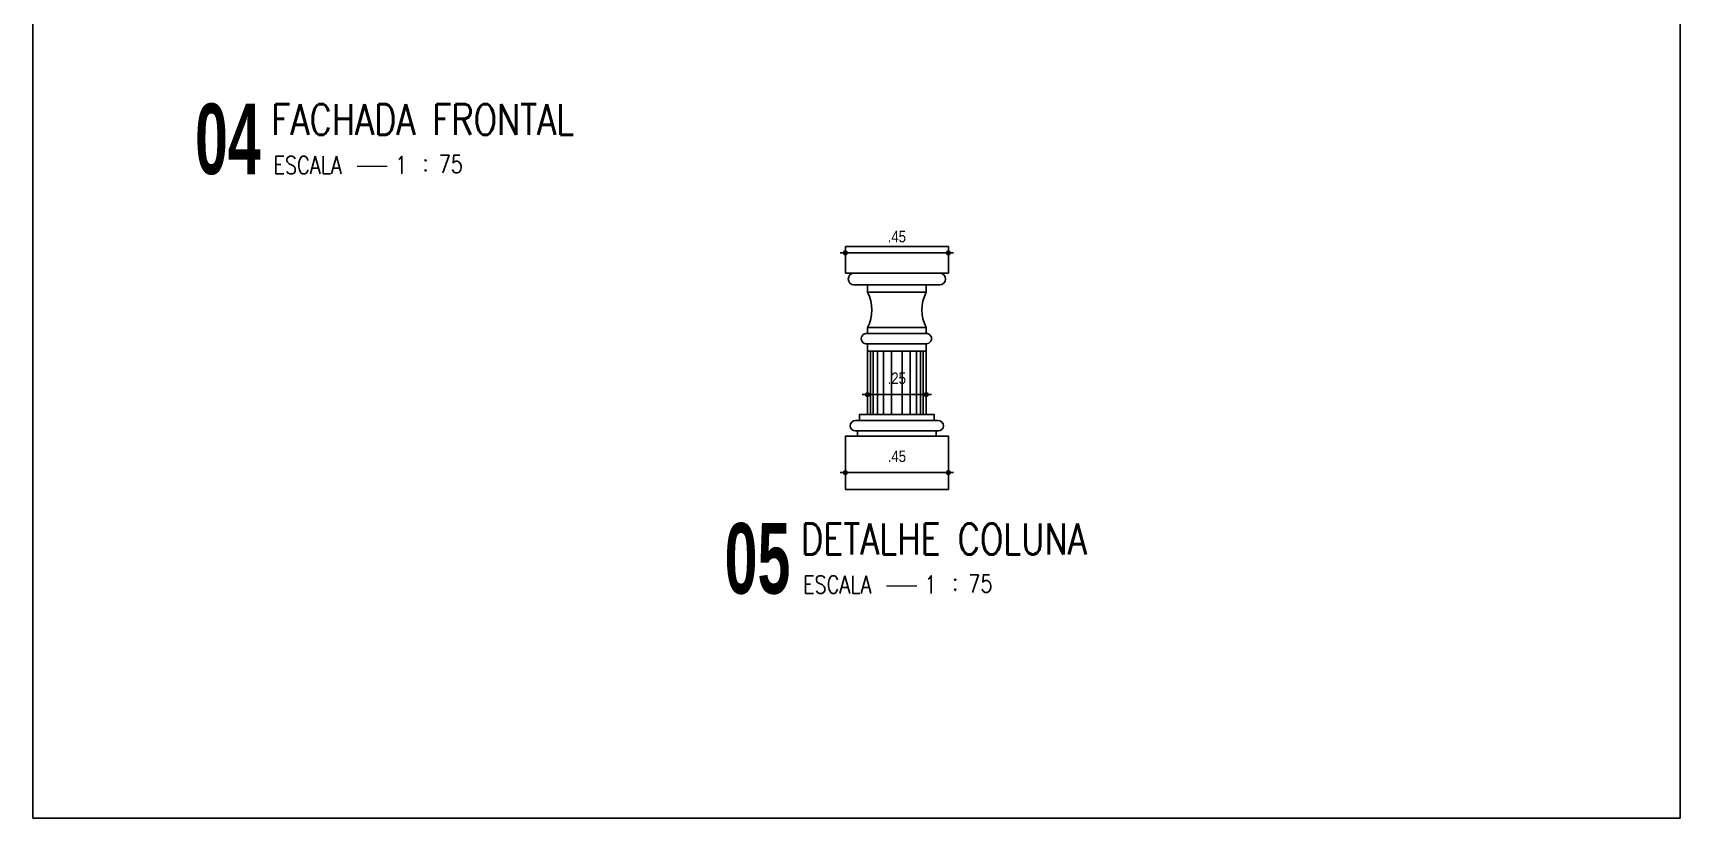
# Model space of a CAD drawing. Header units: millimetres. Extents: x 2739 to 2884, y 2105 to 2167.
# Drawn here: x 2868.23 to 2883.98, y 2144.85 to 2152.35 of the extents above; entities that cross this region are included whole.
import ezdxf
from ezdxf.enums import TextEntityAlignment as Align

# ---------------------------------------------------------------- set-up
doc = ezdxf.new("R2010")
doc.units = ezdxf.units.MM
for name, color, linetype in [('COTA', 2, 'Continuous'), ('E-TXT-G', 3, 'Continuous'), ('E-TXT-Y', 2, 'Continuous'), ('paredes', 4, 'Continuous'), ('varios', 1, 'Continuous')]:
    doc.layers.add(name, color=color, linetype=linetype)
doc.layers.add('COTAS', color=53, linetype='Continuous', lineweight=9)
doc.layers.add('E-TXT-W', color=7, linetype='Continuous', lineweight=20)
doc.styles.add('F2', font='ARIALN.TTF')
doc.styles.add('REG140', font='romans.shx', dxfattribs={"width": 0.8, "height": 0.35})
doc.styles.add('REG80', font='romans.shx', dxfattribs={"width": 0.8, "height": 0.1})
doc.styles.add('SANSSERIF2', font='sanssb__.ttf', dxfattribs={"width": 0.8})
doc.dimstyles.new('ARQUITETURA', dxfattribs={"dimtxt": 0.11, "dimasz": 0.05, "dimexe": 0.1, "dimexo": 0, "dimgap": 0.1, "dimtad": 1, "dimzin": 5, "dimdsep": 46, "dimtxsty": 'F2', "dimblk": 'COTA', "dimcen": 0, "dimse1": 1, "dimse2": 1, "dimadec": 0, "dimazin": 0, "dimtfac": 2, "dimtix": 1, "dimtmove": 2, "dimatfit": 3, "dimldrblk": 'COTA', "dimfxl": 1, "dimtolj": 1, "dimtzin": 5, "dimarcsym": 0})

# ---------------------------------------------------------------- blocks, each defined once
blk = doc.blocks.new('COTA')
at = {"layer": 'COTA'}
for p, q in [((-1, 0), (1, 0)), ((0, 1), (0, -1))]:
    blk.add_line(p, q, dxfattribs=at)
at = {"layer": 'COTA', "const_width": 0.5}
blk.add_lwpolyline([(-0.25, 0, 1), (0.25, 0, 1)], format="xyb", close=True, dxfattribs=at)
blk = doc.blocks.new('*D274')
at = {"layer": 'COTAS', "color": 0, "lineweight": -2}
blk.add_line((2876.05, 2148.148), (2876.935, 2148.148), dxfattribs=at)
at = {"layer": 'Defpoints', "color": 0}
for p in [(2876, 2148.691), (2876.985, 2148.691), (2876.985, 2148.148)]:
    blk.add_point(p, dxfattribs=at)
at = {"layer": 'COTAS', "color": 0, "lineweight": -2, "xscale": 0.05, "yscale": 0.05, "zscale": 0.05, "rotation": 180}
blk.add_blockref('COTA', (2876, 2148.148), dxfattribs=at)
at = {"layer": 'COTAS', "color": 0, "lineweight": -2, "xscale": 0.05, "yscale": 0.05, "zscale": 0.05}
blk.add_blockref('COTA', (2876.985, 2148.148), dxfattribs=at)
at = {"layer": 'COTAS', "color": 0, "insert": (2876.493, 2148.304), "char_height": 0.11, "attachment_point": 5, "style": 'F2'}
blk.add_mtext('\\A1;.45', dxfattribs=at)
blk = doc.blocks.new('*D275')
at = {"layer": 'COTAS', "color": 0, "lineweight": -2}
blk.add_line((2876.05, 2150.249), (2876.935, 2150.249), dxfattribs=at)
at = {"layer": 'Defpoints', "color": 0}
for p in [(2876.985, 2150.249), (2876, 2150.125), (2876.985, 2150.125)]:
    blk.add_point(p, dxfattribs=at)
at = {"layer": 'COTAS', "color": 0, "lineweight": -2, "xscale": 0.05, "yscale": 0.05, "zscale": 0.05, "rotation": 180}
blk.add_blockref('COTA', (2876, 2150.249), dxfattribs=at)
at = {"layer": 'COTAS', "color": 0, "lineweight": -2, "xscale": 0.05, "yscale": 0.05, "zscale": 0.05}
blk.add_blockref('COTA', (2876.985, 2150.249), dxfattribs=at)
at = {"layer": 'COTAS', "color": 0, "insert": (2876.492, 2150.405), "char_height": 0.11, "attachment_point": 5, "style": 'F2'}
blk.add_mtext('\\A1;.45', dxfattribs=at)
blk = doc.blocks.new('*D276')
at = {"layer": 'COTAS', "color": 0, "lineweight": -2}
blk.add_line((2876.261, 2148.894), (2876.724, 2148.894), dxfattribs=at)
at = {"layer": 'Defpoints', "color": 0}
for p in [(2876.211, 2149.092), (2876.774, 2149.092), (2876.774, 2148.894)]:
    blk.add_point(p, dxfattribs=at)
at = {"layer": 'COTAS', "color": 0, "lineweight": -2, "xscale": 0.05, "yscale": 0.05, "zscale": 0.05, "rotation": 180}
blk.add_blockref('COTA', (2876.211, 2148.894), dxfattribs=at)
at = {"layer": 'COTAS', "color": 0, "lineweight": -2, "xscale": 0.05, "yscale": 0.05, "zscale": 0.05}
blk.add_blockref('COTA', (2876.774, 2148.894), dxfattribs=at)
at = {"layer": 'COTAS', "color": 0, "insert": (2876.492, 2149.05), "char_height": 0.11, "attachment_point": 5, "style": 'F2'}
blk.add_mtext('\\A1;.25', dxfattribs=at)
blk = doc.blocks.new('IND_DES')
at = {"layer": 'E-TXT-W'}
blk.add_line((0.0269, -0.2428), (0.1984, -0.2428), dxfattribs=at)
at = {"layer": 'E-TXT-G', "style": 'REG80', "width": 0.8}
for s, p in [('ESCALA', (-0.4463, -0.2864)), ('1', (0.2426, -0.2864)), (':', (0.3988, -0.2706))]:
    blk.add_text(s, height=0.1, dxfattribs=at).set_placement(p)
blk.add_attdef('ESCALA', (0.4897, -0.2812), '', height=0.1, dxfattribs=at)
at = {"layer": 'E-TXT-W', "style": 'SANSSERIF2', "width": 0.6}
blk.add_attdef('00', text='', height=0.4, dxfattribs=at).set_placement((-0.7083, -0.2881), align=Align.CENTER)
at = {"layer": 'E-TXT-Y', "style": 'REG140', "width": 0.8}
for tag, p in [('PROJETO', (-0.4563, 0.1829)), ('DESENHO', (-0.4582, -0.0658))]:
    blk.add_attdef(tag, p, '', height=0.175, dxfattribs=at)

msp = doc.modelspace()

# ---------------------------------------------------------------- linework, layer by layer
msp.add_lwpolyline([(2868.232, 2144.845), (2883.982, 2144.845), (2883.982, 2167.12), (2868.232, 2167.12)], close=True)
at = {"layer": 'paredes'}
for p, q in [((2876, 2150.309), (2876, 2150.056)), ((2876.492, 2150.309), (2876, 2150.309)), ((2876.985, 2150.309), (2876.492, 2150.309)), ((2876.985, 2150.056), (2876.985, 2150.309)), ((2876, 2150.056), (2876.492, 2150.056)), ((2876.492, 2150.056), (2876.985, 2150.056))]:
    msp.add_line(p, q, dxfattribs=at)
for points in [[(2876.112, 2150.056), (2876.084, 2150.056, 1), (2876.084, 2149.943), (2876.492, 2149.943), (2876.901, 2149.943, 1), (2876.901, 2150.056), (2876.872, 2150.056)], [(2876.211, 2149.535, 0.251644), (2876.211, 2149.873)], [(2876.774, 2149.873, 0.251644), (2876.774, 2149.535)], [(2876.211, 2149.479, 1.19268), (2876.211, 2149.38)], [(2876.774, 2149.38, 1.010382), (2876.774, 2149.479)], [(2876.116, 2148.547), (2876.096, 2148.547, -1), (2876.096, 2148.646), (2876.492, 2148.646), (2876.889, 2148.646, -1), (2876.889, 2148.547), (2876.869, 2148.547)]]:
    msp.add_lwpolyline(points, format="xyb", dxfattribs=at)
for points in [[(2876.211, 2149.943), (2876.211, 2149.873), (2876.492, 2149.873), (2876.774, 2149.873), (2876.774, 2149.943)], [(2876.211, 2148.705), (2876.211, 2149.31)], [(2876.774, 2148.705), (2876.774, 2149.31)], [(2876.136, 2148.646), (2876.136, 2148.705), (2876.492, 2148.705), (2876.849, 2148.705), (2876.849, 2148.646)], [(2876.116, 2148.497), (2876.116, 2148.547), (2876.492, 2148.547), (2876.869, 2148.547), (2876.869, 2148.497)]]:
    msp.add_lwpolyline(points, dxfattribs=at)
for points in [[(2876.774, 2149.479), (2876.774, 2149.535), (2876.492, 2149.535), (2876.211, 2149.535), (2876.211, 2149.479), (2876.492, 2149.479)], [(2876.774, 2149.38), (2876.492, 2149.38), (2876.211, 2149.38), (2876.211, 2149.31), (2876.492, 2149.31), (2876.774, 2149.31)], [(2876.492, 2148.497), (2876.985, 2148.497), (2876.985, 2147.988), (2876.492, 2147.988), (2876, 2147.988), (2876, 2148.497)]]:
    msp.add_lwpolyline(points, close=True, dxfattribs=at)
at = {"layer": 'varios'}
for p, q in [((2876.24, 2149.31), (2876.24, 2148.705)), ((2876.265, 2149.31), (2876.265, 2148.705)), ((2876.306, 2149.31), (2876.306, 2148.705)), ((2876.365, 2149.31), (2876.365, 2148.705)), ((2876.442, 2149.31), (2876.442, 2148.705)), ((2876.543, 2149.31), (2876.543, 2148.705)), ((2876.62, 2149.31), (2876.62, 2148.705)), ((2876.679, 2149.31), (2876.679, 2148.705)), ((2876.719, 2149.31), (2876.719, 2148.705)), ((2876.745, 2149.31), (2876.745, 2148.705))]:
    msp.add_line(p, q, dxfattribs=at)

# ---------------------------------------------------------------- block references
ref = msp.add_blockref('IND_DES', (2871.285, 2151.488), dxfattribs=dict(xscale=1.687496000000465, yscale=1.687496000000465, zscale=1.687496000000465))
ref.add_attrib('00', '04', dxfattribs={"layer": 'E-TXT-W', "height": 0.675, "style": 'SANSSERIF2', "width": 0.6}).set_placement((2870.096, 2151.002), align=Align.CENTER)
ref.add_attrib('DESENHO', 'FACHADA FRONTAL', (2870.512, 2151.377), dxfattribs={"layer": 'E-TXT-Y', "height": 0.29531, "style": 'REG140', "width": 0.8})
ref.add_attrib('ESCALA', '75', (2872.112, 2151.014), dxfattribs={"layer": 'E-TXT-G', "height": 0.1688, "style": 'REG80', "width": 0.8})
ref = msp.add_blockref('IND_DES', (2876.349, 2147.477), dxfattribs=dict(xscale=1.687496000000465, yscale=1.687496000000465, zscale=1.687496000000465))
ref.add_attrib('00', '05', dxfattribs={"layer": 'E-TXT-W', "height": 0.675, "style": 'SANSSERIF2', "width": 0.6}).set_placement((2875.16, 2146.991), align=Align.CENTER)
ref.add_attrib('DESENHO', 'DETALHE COLUNA ', (2875.576, 2147.366), dxfattribs={"layer": 'E-TXT-Y', "height": 0.29531, "style": 'REG140', "width": 0.8})
ref.add_attrib('ESCALA', '75', (2877.176, 2147.003), dxfattribs={"layer": 'E-TXT-G', "height": 0.1688, "style": 'REG80', "width": 0.8})

# ---------------------------------------------------------------- dimensions: what is measured, and where the dimension line sits
at = {"layer": 'COTAS'}
for base, p1, p2, text, picture, middle in [((2876.985, 2150.249), (2876, 2150.125), (2876.985, 2150.125), '.45', '*D275', (2876.492, 2150.405)), ((2876.774, 2148.894), (2876.211, 2149.092), (2876.774, 2149.092), '.25', '*D276', (2876.492, 2149.05)), ((2876.985, 2148.148), (2876, 2148.691), (2876.985, 2148.691), '.45', '*D274', (2876.493, 2148.304))]:
    dim = msp.add_linear_dim(base=base, p1=p1, p2=p2, text=text, dimstyle='ARQUITETURA', dxfattribs=at)
    dim.commit()
    dim.dimension.update_dxf_attribs({"geometry": picture, "text_midpoint": middle})

doc.saveas('drawing.dxf')
